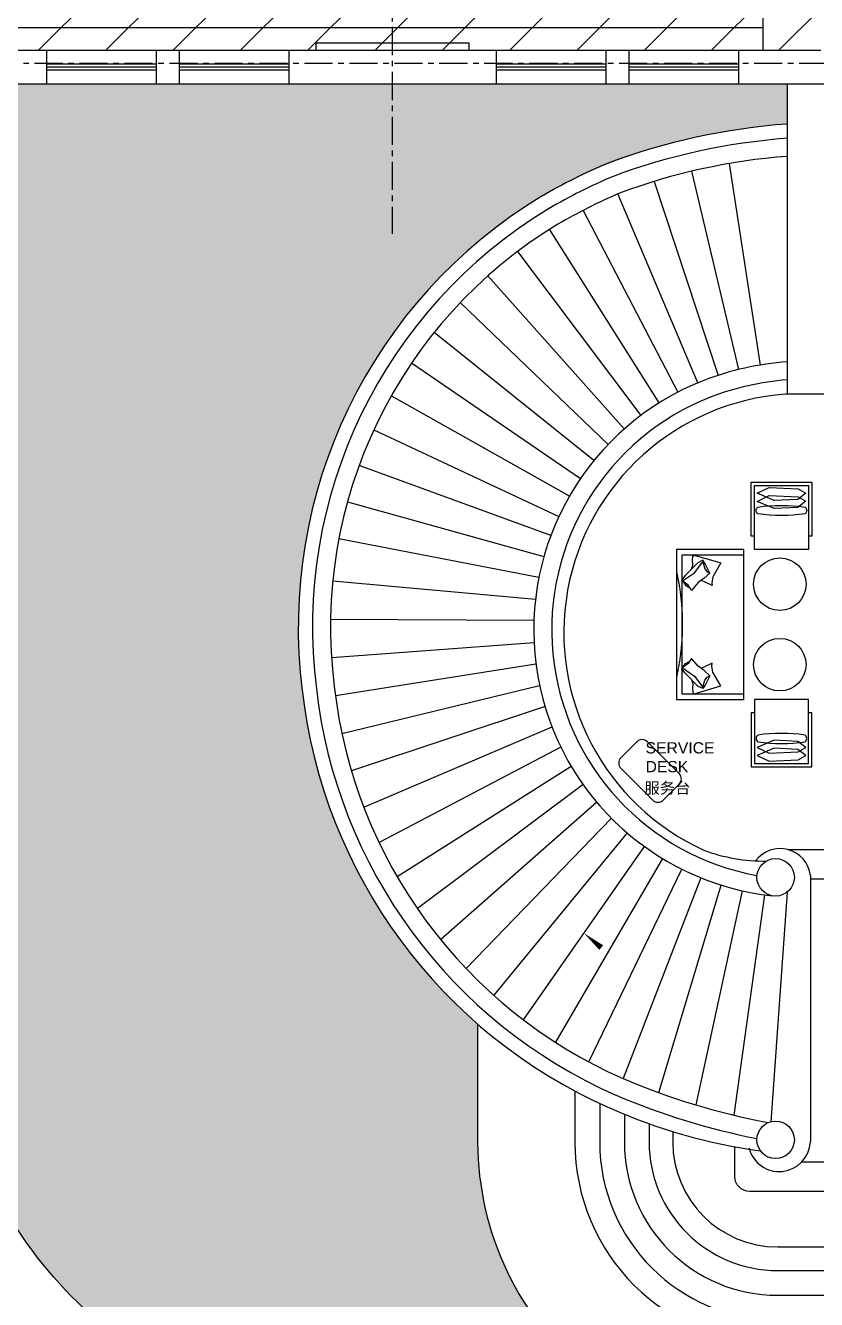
# Model space of a CAD drawing. Header units: millimetres. Extents: x -6033 to 120673, y -4970 to 90533.
# Drawn here: x 37479 to 48032, y 49717 to 66720 of the extents above; entities that cross this region are included whole.
import ezdxf
from ezdxf.enums import TextEntityAlignment as Align

# ---------------------------------------------------------------- set-up
doc = ezdxf.new("R2010")
doc.units = ezdxf.units.MM
doc.linetypes.add('I-AR$0$ACAD_ISO02W100', pattern=[15, 12, -3])
doc.linetypes.add('I-AR$0$CENTER', pattern=[2, 1.25, -0.25, 0.25, -0.25])
for name, color, linetype in [('I-AR$0$1-窗', 2, 'Continuous'), ('I-AR$0$3-地面', 8, 'Continuous'), ('I-AR$0$9-填充', 8, 'Continuous'), ('I-AR$0$A-stairs', 2, 'Continuous'), ('I-AR$0$D-BASE-WALL', 4, 'Continuous'), ('I-AR$0$D-FURN', 1, 'Continuous'), ('I-AR$0$ID-TEXT-HEADING-3', 3, 'Continuous'), ('I-AR$0$L-ELEV-MARK', 253, 'Continuous'), ('I-AR$0$P-平面活动家具', 1, 'Continuous'), ('I-CEILING$0$I-RCP-AIR', 64, 'Continuous'), ('I-CEILING$0$I-RCP-COVER', 10, 'Continuous'), ('天花', 7, 'Continuous')]:
    doc.layers.add(name, color=color, linetype=linetype)
doc.layers.add('I-AR$0$GZET_COL_GRID_1-200_轴线', color=8, linetype='I-AR$0$CENTER', lineweight=25)
doc.layers.add('I-AR$0$I-SCOPE', color=252, linetype='Continuous', lineweight=35)
doc.styles.add('I-AR$0$Arial', font='ARIALUNI.ttf')
doc.styles.add('I-CEILING$0$黑体', font='simhei.ttf', dxfattribs={"height": 600})
pattern_1 = [(90, (-273251.6522538068, 190733.4542391462), (-359.2102448, 359.2102448), [95.25, -623.1704896]), (45, (-273251.6522538068, 190733.4542391462), (-359.2102448427661, 359.2102448427661), [95.25, -412.75]), (135, (-273251.6522538068, 190733.4542391462), (-359.2102448427661, -359.2102448427661), [95.25, -412.75])]

# ---------------------------------------------------------------- blocks, each defined once
blk = doc.blocks.new('I-AR$0$pool-sofa')
at = {"layer": 'I-AR$0$P-平面活动家具'}
for points in [[(7569.645446275491, 29240.81226587633), (9569.645446275492, 29240.81226587633), (9569.645446275492, 30140.81226587633), (7569.645446275491, 30140.81226587633)], [(7644.645446275491, 29315.81226587633), (9494.645446275492, 29315.81226587633), (9494.645446275492, 30140.81226587633), (7644.645446275491, 30140.81226587633)]]:
    blk.add_lwpolyline(points, close=True, dxfattribs=at)
at = {"layer": 'I-AR$0$P-平面活动家具', "ltscale": 0.05}
for points in [[(7832.800743481449, 29443.53543106959), (7777.769579566418, 29458.84280850624), (7712.50853556313, 29458.14327797413), (7657.906206452403, 29461.9600401651), (7644.645446275491, 29479.58301202728), (7749.224546663593, 29833.74812315072), (7934.261296441588, 29726.56131630413), (8013.597204655495, 29713.76549831953), (8050.530895682182, 29716.36299936542), (8001.427003691336, 29614.14862435039), (7981.890629327142, 29570.84494636593)], [(9306.490149069534, 29443.53543106959), (9361.521312984565, 29458.84280850624), (9426.782356987853, 29458.14327797413), (9481.38468609858, 29461.9600401651), (9494.645446275492, 29479.58301202728), (9390.06634588739, 29833.74812315072), (9205.029596109394, 29726.56131630413), (9125.693687895488, 29713.76549831953), (9088.759996868801, 29716.36299936542), (9137.863888859647, 29614.14862435039), (9157.40026322384, 29570.84494636593)], [(7884.084236087975, 29686.25673113834), (7759.934822180657, 29625.10607598008), (7714.057348157351, 29592.1354078051), (7747.477051456633, 29526.75511458905), (7918.124435506251, 29360.31574755012), (7975.053166820783, 29315.81226587633), (8047.833063458223, 29360.54513162712), (8080.14926131544, 29421.92777728642)], [(9255.206656463008, 29686.25673113834), (9379.356070370326, 29625.10607598008), (9425.233544393632, 29592.1354078051), (9391.81384109435, 29526.75511458905), (9221.166457044732, 29360.31574755012), (9164.2377257302, 29315.81226587633), (9091.45782909276, 29360.54513162712), (9059.141631235543, 29421.92777728642)]]:
    blk.add_lwpolyline(points, dxfattribs=at)
for points in [[(8019.864115362971, 29363.31837857309), (7989.035032039682, 29324.4059700265), (7879.297535216071, 29483.26210530161), (7734.220356549208, 29592.1354078051), (7826.088429307579, 29619.6608544982), (7867.219264737038, 29653.29588639975), (7884.084236087975, 29686.25673113834), (7953.487036977486, 29609.46646813974), (8010.294221676812, 29532.22342459212), (8116.617022943682, 29443.74565028765), (8087.46006959681, 29426.54421303807), (8048.110757637259, 29401.69695080085)], [(9119.426777188011, 29363.31837857309), (9150.2558605113, 29324.4059700265), (9259.993357334912, 29483.26210530161), (9405.070536001775, 29592.1354078051), (9313.202463243404, 29619.6608544982), (9272.071627813944, 29653.29588639975), (9255.206656463008, 29686.25673113834), (9185.803855573497, 29609.46646813974), (9128.99667087417, 29532.22342459212), (9022.6738696073, 29443.74565028765), (9051.830822954173, 29426.54421303807), (9091.180134913724, 29401.69695080085)]]:
    blk.add_lwpolyline(points, close=True, dxfattribs=at)
blk = doc.blocks.new('I-AR$0$pool-chair')
at = {"layer": 'I-AR$0$P-平面活动家具'}
blk.add_lwpolyline([(7583.431403038206, 27375.4592798413), (8383.431403038148, 27375.45927984094), (8383.431403038156, 28325.45927984115), (7583.431403038211, 28325.45927984151)], close=True, dxfattribs=at)
for points in [[(7583.43140303821, 28125.45927984133), (7533.43140303821, 28125.45927984133), (7533.431403038183, 27325.45927984133), (8433.431403038183, 27325.45927984133), (8433.431403038188, 28125.45927984133), (8383.431403038154, 28125.45927984133)], [(7621.04293952445, 27611.40440998139), (7802.902928042509, 27527.29669840267), (8233.14011066156, 27546.28981285827), (8345.666630010122, 27611.25702909514), (8224.993877631896, 27702.29258525936), (7874.840591478445, 27718.57611960085), (7621.04293952445, 27611.40440998139)], [(7621.04293952445, 27492.02656301955), (7802.902928042509, 27407.91885144083), (8233.14011066156, 27426.91196589643), (8345.666630010122, 27491.8791821333), (8224.993877631896, 27582.91473829752), (7874.840591478445, 27599.19827263901), (7621.04293952445, 27492.02656301955)]]:
    blk.add_lwpolyline(points, dxfattribs=at)
for centre, radius, start, end in [((7670.931403038167, 27745.98108734847), 62.49999999998617, 126.8698976458505, 233.1301023541421), ((7983.431403038182, 25358.48108734848), 2462.500000000003, 81.82876644005023, 98.17123355994975), ((8295.9314030382, 27745.98108734847), 62.49999999998617, 306.8698976458361, 53.13010235418405), ((7983.431403038182, 30133.48108734849), 2462.500000000003, 261.828766440026, 278.1712335599741)]:
    blk.add_arc(centre, radius, start, end, dxfattribs=at)
blk = doc.blocks.new('I-AR$0$chuanghu1')
for p, q in [((0, 3230), (450, 3230)), ((0, 1770), (450, 1770)), ((0, 1460), (450, 1460)), ((0, 0), (450, 0))]:
    blk.add_line(p, q)
at = {"layer": 'I-AR$0$1-窗'}
for p, q in [((185, 3230), (185, 1770)), ((225, 3230), (225, 1770)), ((265, 3230), (265, 1770)), ((185, 1460), (185, 0)), ((225, 1460), (225, 0)), ((265, 1460), (265, 0))]:
    blk.add_line(p, q, dxfattribs=at)
blk = doc.blocks.new('I-AR$0$海龙_1211170131')
at = {"layer": 'I-AR$0$GZET_COL_GRID_1-200_轴线', "ltscale": 300}
for p, q in [((42145, 86275), (42145, 63715)), ((-2224.999999999993, 65990), (116415, 65990))]:
    blk.add_line(p, q, dxfattribs=at)
blk = doc.blocks.new('I-AR')
at = {"layer": 'I-AR$0$9-填充'}
h = blk.add_hatch(dxfattribs=at)
h.set_pattern_fill('GRASS', color=256, scale=20)
h.set_pattern_definition(pattern_1)
edge = h.paths.add_edge_path()
edge.add_arc((48075.09980175877, 57885.86272021267), 7531.13782698584, 93.31201896010458, 119.5511255798346, ccw=False)
edge.add_line((47640.00000002049, 65404.42143392797), (47640, 65940.00000000224))
edge.add_line((47640, 65940.00000000224), (18790, 65940.00000000226))
edge.add_line((18790, 65940.00000000226), (18790, 24876.39849369839))
edge.add_line((18790, 24876.39849369839), (26544.29322616477, 24876.39849369839))
edge.add_arc((32983.89004870411, 26170.13277620514), 6568.268845791113, 129.3415702300816, 191.3596716620677, ccw=False)
edge.add_arc((31476.03155863704, 28326.8062859796), 3949.565505750753, 104.59304370652359, 132.2595503306912, ccw=False)
edge.add_arc((30055.31018395955, 34280.10520697586), 2173.233099425972, 281.2942015813497, 313.0472720493361)
edge.add_arc((30426.6854120018, 33687.43448024165), 1492.565372304255, 318.1657641846177, 361.2613393646765)
edge.add_arc((32239.8381275516, 38300.38710596826), 4591.3285963544, 217.9676909432882, 265.99156706073484, ccw=False)
edge.add_arc((31872.41921090567, 37779.21967953868), 3985.327974789199, 125.18359558450021, 215.3095817904113, ccw=False)
edge.add_arc((29025.52329528192, 42303.87885726741), 1381.826173200816, 293.4798665672245, 340.2300881751192)
edge.add_arc((26868.27960269107, 41845.80067141893), 3457.635540556193, 359.8456275124313, 389.7659058237879)
edge.add_arc((24754.87081508432, 40495.08083228706), 5964.052808016896, 30.9504152630125, 59.69113305852917)
edge.add_arc((32772.04415484378, 54545.90765867644), 10213.63518444022, 222.3578845069345, 240.6422616467577, ccw=False)
edge.add_arc((30296.39652642189, 51889.92360785799), 6601.338333766303, 133.757229973819, 219.7996382101145, ccw=False)
edge.add_arc((30090.66382907331, 52466.32591896318), 6047.901985583007, 83.98209590828901, 136.1267597694406, ccw=False)
edge.add_arc((30375.31522357883, 52142.85514023763), 6347.667668990776, 36.73167792727202, 86.84457130365149, ccw=False)
edge.add_arc((30068.09959344426, 51782.82073227296), 6810.015933267933, 6.557601087147987, 37.61354295952498, ccw=False)
edge.add_arc((41498.84925946081, 52752.03841550907), 4669.216621075783, 182.3505496015985, 202.5852956703295)
edge.add_arc((42128.71283438383, 53741.83595042868), 5670.87026365447, 209.3906972536992, 246.7482145344888)
edge.add_arc((42155.24974690983, 52652.27799340902), 4702.300663284869, 241.2015315274473, 275.2103590187771)
edge.add_arc((41515.36539457133, 55945.38266907222), 8047.017238033709, 277.6189871787022, 295.6926092267267)
edge.add_arc((47570.22558053257, 51841.11267866677), 4060.74771081201, 180.3254316103383, 230.8068843918955, ccw=False)
edge.add_line((43509.5433708895, 51818.04835224437), (43509.5433708895, 53394.33280677747))
edge.add_arc((48076.45331479656, 58632.79464086366), 6949.686958628743, 186.4907584204857, 228.9179643644189, ccw=False)
edge.add_arc((47832.07409407338, 58690.435928249), 6713.926906089835, 121.1335366071462, 187.2152790693291, ccw=False)
h = blk.add_hatch(dxfattribs=at)
h.set_pattern_fill('GRASS', color=256, scale=20)
h.set_pattern_definition(pattern_1)
h.paths.add_polyline_path([(42698.67779429955, 43323.37970135696), (48002.16136123566, 43323.37970135696), (48002.16136123566, 47540.84223780019), (47602.77396320039, 47540.84223780019, -0.05308976896595777), (46712.02299960563, 47627.04305255288, -0.04941643247635087), (45818.66504472913, 47023.18059761255, -0.08380965647664035), (42792.02811155794, 46110.89822130199, -0.1474850686662842), (39069.82737841504, 46849.23527285215, -0.1651522259988702), (35505.26257778378, 50137.02929380894, -0.08978096657328384), (34968.89822141966, 52404.05356219455, 0.1340931946128999), (33972.84974569175, 54808.82199953339, 0.2199925599541282), (30577.8240428837, 56638.10320494944, 0.2310382246045116), (27051.99673230294, 55333.67627093985, 0.3940001540958336), (26635.64536429243, 48892.5141667682, 0.07905053784504817), (28693.06606578501, 47267.29612624753, -0.1308033536829855), (31475.29277100461, 44495.49076381759, -0.06253693498884307), (32388.37821009429, 41902.81886222624, -0.186529228159533), (35394.18055301486, 39992.32384655465), (42698.67779429955, 39992.32384655465)])
at = {"layer": 'I-AR$0$I-SCOPE'}
h = blk.add_hatch(dxfattribs=at)
h.set_pattern_fill('ANSI31', color=256, scale=200)
h.set_pattern_definition([(45, (0, 0), (-449.0128060534577, 449.0128060534577), [])])
h.paths.add_polyline_path([(63300.00000000001, 72640), (66630, 72640), (66630, 70889.38256153524), (90600, 70889.99999999999), (90600, 66390.00000000001), (96650.00000000001, 66390.00000000001), (96650, 24876.39849369839), (18340, 24876.39849369839), (18340, 66390), (48090, 66390), (48090, 72640), (51400, 72640), (51400, 72649.88673694879), (52869.5, 72649.88673694879), (52869.5, 72640), (55240.00000000001, 72640), (55240.00000000001, 72790.00000000013), (59460, 72790.00000000013), (59460, 72640), (61830.5, 72640), (61830.5, 72649.88673694879), (63300, 72649.88673694879)], flags=16)
h.paths.add_polyline_path([(7330, 0), (7330, -1770), (11180, -1770), (11180, 0), (18450, 0), (18449.99999999991, 2899.999999999971), (27550, 2899.999999999971), (27550, 18090), (37037.33127936907, 18090), (37037.33127936907, 17350), (96200, 17350), (96200, 18120), (114640, 18120), (114640, 84500), (0, 84500), (0, 0)])
at = {"layer": 'I-AR$0$3-地面', "color": 3}
blk.add_line((43509.54337088997, 53394.33280677747), (43509.5433708895, 51818.04835224975), dxfattribs=at)
for points in [[(45004.09216630692, 48693.95026289285, -0.07902494152010688), (42582.27805413958, 47969.40725498868, -0.1494903790776967), (39890.00927243475, 48531.55995880257, -0.1644620891196963), (37187.72040872229, 50958.78665213217, -0.0885208693944569), (36833.56131869927, 52560.53832592117, 0.1363426487909869), (35462.62240034016, 55939.19423536878, 0.2222115194932346), (30724.72122652782, 58480.89902467502, 0.2315331471331347), (25730.88318865141, 56657.91645175905, 0.3941242439845038), (25224.6703689131, 47664.37493578097, 0.07995034439916945), (27764.69706814224, 45643.95175931734, -0.126066591511197), (29869.71826057276, 43562.36978284162, -0.1312986331962786), (30325.90259325365, 41836.48474696086, 0.6534515205915413)], [(45814.71115374798, 47021.22286216912, -0.0836926837507415), (42792.02811155794, 46110.89822130199, -0.1474850686662822), (39069.82737841504, 46849.23527285215, -0.1651522259988705), (35505.26257778378, 50137.02929380894, -0.08978096657328317), (34968.89822141966, 52404.05356219452, 0.1340931946129016), (33972.84974569175, 54808.82199953342, 0.2199925599541261), (30577.8240428837, 56638.10320494944, 0.2310382246045153), (27051.99673230294, 55333.67627093982, 0.3940001540958293), (26635.64536429243, 48892.5141667682, 0.0790505378450552), (28693.06606578501, 47267.29612624741, -0.1308033536829759), (31475.29277100461, 44495.49076381765, -0.06253693498884483), (32388.37821009429, 41902.81886222624, -0.06253693498884483)]]:
    blk.add_lwpolyline(points, format="xyb", dxfattribs=at)
at = {"layer": 'I-AR$0$3-地面'}
blk.add_lwpolyline([(45708.2666453938, 47236.32648055154, -0.08359942486663208), (42765.38199087651, 46349.43971727413, -0.147690973347304), (39174.98340532789, 47065.14597210562, -0.1650844092264785), (35721.0719198701, 50242.5725254555, -0.08970594841766578), (35208.10843339236, 52425.37360493073, 0.134439019216058), (34163.71258853981, 54954.33760331661, 0.2196386679101062), (30597.1090039988, 56877.36976071243, 0.2303985674817783), (26882.81353885122, 55504.01492044801, 0.3940411340379707), (26454.41636706423, 48735.02372293684, 0.07920977747029218), (28574.39828642271, 47058.68105980247, -0.1304902195776243), (31264.03777048038, 44381.33630324373, -0.06607052267363284), (32186.52308312757, 41695.74592414475, -0.132171397382623)], format="xyb", dxfattribs=at)
at = {"layer": 'I-AR$0$3-地面', "color": 3}
blk.add_arc((47570.22558053257, 51841.11267866677), 4060.747710812017, 180.3254316106745, 230.8068843800443, dxfattribs=at)
at = {"layer": 'I-AR$0$A-stairs'}
for p, q in [((46867.02018069243, 64877.172261043), (47279.5532369432, 62187.56225494243)), ((45865.86765136523, 64638.3086154921), (46720.29618821992, 62050.84061925205)), ((46997.3336399016, 62129.37314114391), (46368.05693563865, 64774.77953394243)), ((46447.89702042751, 61950.58107076987), (45380.27029754641, 64471.83167068732)), ((44917.91967127426, 64252.57643159127), (46182.28436515713, 61825.78435320771)), ((45933.26480059652, 61683.04639107577), (44471.67972074123, 64000.37820823248)), ((44041.36512567895, 63702.24826292552), (45686.49401274184, 61513.28703752681)), ((45467.80444991216, 61334.99441084608), (43646.05165902851, 63377.11423323028)), ((43278.52106434992, 63020.89689292412), (45253.17663337244, 61128.89737486678)), ((45061.68170533003, 60912.11557264667), (42929.78660559515, 62621.76073566283)), ((42630.7851082366, 62216.67049884897), (44884.30212753313, 60674.65765798757)), ((44735.26297219424, 60437.39862414429), (42358.94204212772, 61777.92081129694)), ((42125.95498324232, 61322.53434094069), (44595.73464104859, 60168.94129488352)), ((44487.64988717111, 59911.8160071595), (41929.44870624924, 60846.06829303126)), ((41774.22649904015, 60360.83105409016), (44396.09986637579, 59633.60199605059)), ((44328.28100088937, 59352.05602598871), (41659.48664163845, 59868.10375201084)), ((41578.54866340524, 59307.81510595427), (44283.35943091335, 59064.86723942263)), ((44262.01556948852, 58777.57514451939), (41549.00043425383, 58793.98662290009)), ((41561.35924839089, 58283.16122338947), (44264.02023481065, 58486.59872076454)), ((44289.74813802866, 58196.32375473159), (41613.43501290539, 57775.05781180164)), ((41700.67649899842, 57270.52152814131), (44338.75311369495, 57910.46549082705)), ((44410.34884721832, 57630.95583140489), (41828.35936666979, 56770.63459030481)), ((41993.7679115911, 56286.04021737978), (44504.21586159384, 57358.25083149504)), ((44621.68056185683, 57090.0787841953), (42195.93826880911, 55817.50409947537)), ((42437.36744465027, 55360.63501950796), (44759.77008702792, 56833.99629354876)), ((44917.71158191701, 56590.73390913344), (42707.42428085534, 54934.16715607818)), ((43016.26079437835, 54521.74006875957), (45098.88325937232, 56356.29185304258)), ((43358.4937393521, 54133.10848703154), (45295.80738630472, 56140.73358713611)), ((45505.85417662421, 55945.24343025254), (43726.19874281995, 53776.70535034288)), ((44121.3525622054, 53449.79395830873), (45738.60716588376, 55761.65049744613)), ((45978.92941634962, 55602.12817896769), (44548.76553882798, 53149.9361716164)), ((44995.39640015597, 52887.06524180059), (46233.4514933168, 55461.44794757565)), ((46489.17266278761, 55345.72978849904), (45451.45277712028, 52664.90638657197)), ((47950.32529998524, 55377.0873746498), (47950.32529998524, 51821.64812204221)), ((47950.32529998524, 55329.41661995029), (48265.47968026344, 55329.41661995029)), ((45926.90895893658, 52477.65708687334), (46762.25354682514, 55247.57762743541)), ((47042.64085866837, 55171.85158525754), (46421.72905605426, 52314.11319343475)), ((47340.34145495715, 55117.44028981242), (46927.94239594927, 52178.07901023375)), ((47639.58525859239, 55153.20257985633), (47424.85833963333, 52089.741288183)), ((44809.5433708895, 52498.83602987387), (44809.5433708895, 51818.04835224972)), ((45139.5433708895, 52334.16710747874), (45139.5433708895, 51818.04835224972)), ((45469.5433708895, 52190.57690414495), (45469.5433708895, 51818.04835224972)), ((45799.5433708895, 52061.01297454681), (45799.5433708895, 51818.04835224972)), ((46114.5433708895, 51956.26404613125), (46114.5433708895, 51818.04835224972)), ((48265.47968026344, 51549.62817562159), (47832.67970518861, 51549.62817562159)), ((47514.5433708895, 50418.04835224972), (57369.28386240778, 50418.04835224972)), ((47514.5433708895, 50103.04835224972), (57369.28386240778, 50103.04835224972)), ((47514.5433708895, 49773.04835224972), (57369.28386240778, 49773.04835224972))]:
    blk.add_line(p, q, dxfattribs=at)
blk.add_lwpolyline([(47650.96543602226, 55722.48740403235), (48595.4992687027, 55722.48740403235, -0.414213562373095), (48645.4992687027, 55672.48740403235), (48645.4992687027, 51210.05416226739, -0.414213562373095), (48595.4992687027, 51160.05416226739), (47141.12804047624, 51160.05416226739, -0.4142135623730951), (46941.12804047624, 51360.05416226739), (46941.12804047624, 51755.51894339861)], format="xyb", dxfattribs=at)
for centre in [(47486.91300966358, 55351.17021460258), (47486.91300966358, 51847.56528208949)]:
    blk.add_circle(centre, 250, dxfattribs=at)
for centre, radius, start, end in [((48261.39788043592, 56815.39345595878), 8611.477047064713, 94.13801790139327, 110.4490485418341), ((48261.39788043592, 56815.39345595878), 8421.477047064713, 94.23154545199087, 110.4490485418341), ((48261.39788043592, 56815.39345595878), 8181.477047064714, 94.35591222478749, 110.4490485418341), ((48341.11400390649, 57605.81078936605), 7906.508043020091, 112.9923322315283, 120.2157239646565), ((48364.65609201463, 57562.3172859631), 7765.940249851946, 113.089085178549, 120.2045986400868), ((48402.23459399352, 57491.7441912473), 7605.872932330688, 113.2242809509188, 120.1520620564916), ((47832.07409407338, 58690.435928249), 6713.926906089825, 121.1467187619368, 187.2400540114148), ((47832.07409407338, 58690.435928249), 6523.926906089825, 121.1467187619368, 187.2400540114148), ((47832.07409407338, 58690.435928249), 6283.926906089825, 121.1467187619368, 187.2400540114148), ((47936.10649264464, 58289.76905250348), 3952.702117103104, 94.29619034509456, 110.8496537271963), ((47833.39308111975, 58656.68482691518), 3573.422980766898, 111.4044992228758, 263.8496064282235), ((47936.10649264464, 58289.76905250348), 3712.702117103104, 94.57448227231056, 110.8496537271963), ((47834.32151894504, 58656.13750996711), 3334.271442797044, 111.4151537317962, 259.6993630432741), ((47851.74587501539, 58618.18438989346), 3190.207030467707, 94.15662818057332, 245.4898844530153), ((48076.45331479656, 58632.79464086369), 6949.686958628758, 186.4668516716541, 246.2575060556995), ((48076.45331479656, 58632.79464086369), 6759.686958628758, 186.4668516716541, 246.2575060556995), ((48076.45331479656, 58632.79464086369), 6519.686958628758, 186.4668516716541, 246.2575060556995), ((47322.63930882281, 57787.71962117852), 2219.301969053634, 249.0266411605175, 271.0647974961031), ((47547.01775051607, 55329.9671154285), 406.0508567750887, 6.663915145199721, 143.6707783975879), ((49067.20305363787, 61148.6250594829), 9222.10022626277, 246.9163578137421, 259.5458860818977), ((49067.2030536388, 61148.62505948431), 9462.10022626424, 246.9163578137421, 258.8505593522919), ((48211.22989690537, 58787.40719499861), 7145.670794872571, 245.8070842820092, 262.5402398841322), ((47514.5433708895, 51818.04835224972), 2705, 180, 270), ((47514.5433708895, 51818.04835224972), 2375, 180, 270), ((47514.5433708895, 51818.04835224972), 2045, 180, 270), ((47514.5433708895, 51818.04835224972), 1715, 180, 270), ((47514.5433708895, 51818.04835224972), 1400, 180, 270), ((47535.25754127791, 51839.7101237661), 415.4605639822864, 194.2233185017925, 357.5083008375636)]:
    blk.add_arc(centre, radius, start, end, dxfattribs=at)
at = {"layer": 'I-AR$0$D-BASE-WALL'}
for p, q in [((47320, 66390), (47320, 66840)), ((18530, 66390), (48090, 66390)), ((10830, 65940), (50180, 65940.00000000399)), ((47640, 65940.00000000374), (47640, 61800)), ((50100, 61800), (47620.50937156519, 61800))]:
    blk.add_line(p, q, dxfattribs=at)
blk.add_lwpolyline([(41355, 66390), (41355, 66490), (43395, 66490), (43395, 66390)], dxfattribs=at)
at = {"layer": 'I-AR$0$D-FURN'}
blk.add_lwpolyline([(46200.06045042025, 56736.06135811625), (45775.79638170777, 57160.32542682815, 0.414213562373095), (45634.37502547074, 57160.32542682815), (45422.2429911145, 56948.19339247214, 0.414213562373095), (45422.2429911145, 56806.77203623488), (45846.50705982698, 56382.50796752298, 0.414213562373095), (45987.92841606354, 56382.50796752298), (46200.06045042025, 56594.64000187899, 0.414213562373095)], format="xyb", close=True, dxfattribs=at)
at = {"layer": 'I-AR$0$L-ELEV-MARK'}
blk.add_lwpolyline([(48645.4992687027, 53441.27078314987, 0, 0, 0), (47950.32529998524, 53441.27078314987, 0, 0, -0.1982197240529373), (44929.97986404458, 54605.72222787741, 0, 80.00000000000001, 0), (45159.99049247382, 54413.12131715898, 0, 0, 0)], format="xyseb", dxfattribs=at)
at = {"layer": 'I-AR$0$L-ELEV-MARK', "linetype": 'I-AR$0$ACAD_ISO02W100'}
blk.add_arc((43054.86446661269, 58726.96009305076), 3191.372174682746, 347.3296475458841, 12.67035245411589, dxfattribs=at)
at = {"layer": 'I-AR$0$P-平面活动家具'}
for centre in [(47542.79515266186, 59263.43018511412), (47542.79515266186, 58189.79295515371)]:
    blk.add_circle(centre, 350, dxfattribs=at)
at = {"layer": 'I-AR$0$D-BASE-WALL', "rotation": 270}
for p in [(37760, 66390), (43760, 66390)]:
    blk.add_blockref('I-AR$0$chuanghu1', p, dxfattribs=at)
at = {"layer": 'I-AR$0$GZET_COL_GRID_1-200_轴线'}
blk.add_blockref('I-AR$0$海龙_1211170131', (225.0000000000073, 225), dxfattribs=at)
at = {"layer": 'I-AR$0$P-平面活动家具', "xscale": -0.9000000000000001, "yscale": 0.9000000000000001, "zscale": 0.9000000000000001, "rotation": 180}
blk.add_blockref('I-AR$0$pool-chair', (40379.87665684475, 85219.5249219937), dxfattribs=at)
at = {"layer": 'I-AR$0$P-平面活动家具', "rotation": 270}
blk.add_blockref('I-AR$0$pool-sofa', (16921.98288678611, 67296.25701640951), dxfattribs=at)
at = {"layer": 'I-AR$0$P-平面活动家具', "xscale": 0.9000000000000001, "yscale": 0.9000000000000001, "zscale": 0.9000000000000001}
blk.add_blockref('I-AR$0$pool-chair', (40379.87665684475, 32233.69821827437), dxfattribs=at)
at = {"layer": 'I-AR$0$ID-TEXT-HEADING-3', "style": 'I-AR$0$Arial'}
for s, p in [('SERVICE', (45751.63457692368, 57004.4027396453)), ('DESK', (45751.63457692368, 56753.89291394627)), ('服务台', (45736.82923700335, 56468.39743486585))]:
    blk.add_text(s, height=150, dxfattribs=at).set_placement(p)
blk = doc.blocks.new('I-CEILING$0$K_1229142899')
at = {"layer": 'I-CEILING$0$I-RCP-COVER', "color": 8}
blk.add_line((-9775, -17830.00000000003), (-38195, -17830.00000000003), dxfattribs=at)
blk = doc.blocks.new('I-CEILING')
at = {"layer": 'I-CEILING$0$I-RCP-COVER'}
blk.add_blockref('I-CEILING$0$K_1229142899', (57095, 84520.00000000003), dxfattribs=at)
at = {"layer": 'I-CEILING$0$I-RCP-AIR', "style": 'I-CEILING$0$黑体'}
for tag, p in [('R', (61966.35764037471, 71748.90466179726)), ('R', (61966.35764037471, 66925.23548761483)), ('R', (51736.06785458369, 63924.76595260655)), ('R', (62976.0678545838, 63924.76595260655)), ('S', (56433.59148415911, 63065))]:
    blk.add_attdef(tag, text='', height=100, dxfattribs=at).set_placement(p, align=Align.MIDDLE_CENTER)

msp = doc.modelspace()

# ---------------------------------------------------------------- block references
msp.add_blockref('I-AR', (0, 0))

# ---------------------------------------------------------------- next in the draw order: block references
at = {"layer": '天花'}
msp.add_blockref('I-CEILING', (0, 0), dxfattribs=at)

doc.saveas('drawing.dxf')
